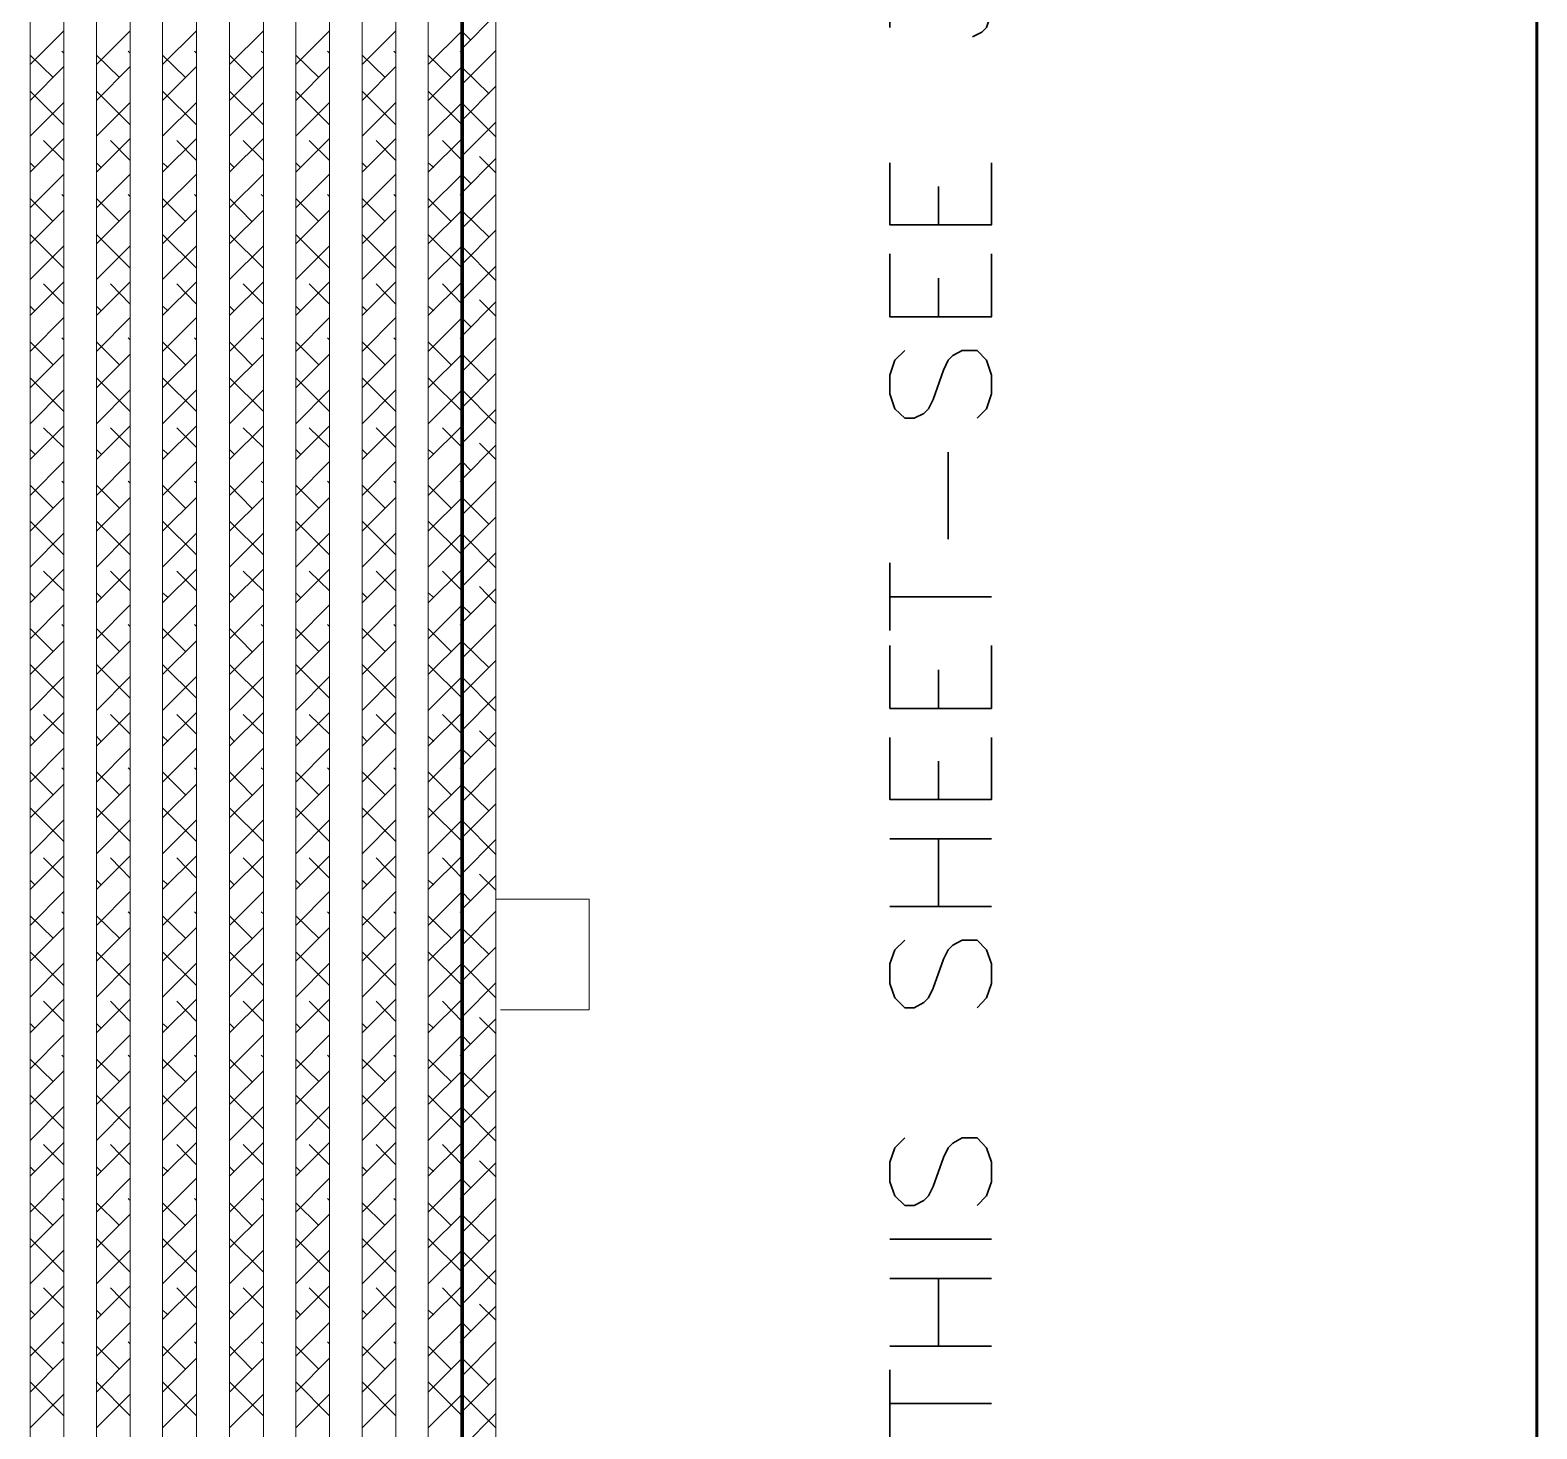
# Model space of a CAD drawing. Header units: inches. Extents: x 5 to 516, y -193 to 129.
# Drawn here: x 132.46 to 139.89, y -91.01 to -84.12 of the extents above; entities that cross this region are included whole.
import ezdxf

# ---------------------------------------------------------------- set-up
doc = ezdxf.new("R2010")
doc.units = ezdxf.units.IN
doc.header["$MEASUREMENT"] = 0
doc.layers.add('PDF4_Geometry', color=7, linetype='Continuous')

msp = doc.modelspace()

# ---------------------------------------------------------------- linework, layer by layer
at = {"layer": 'PDF4_Geometry', "lineweight": 60}
msp.add_lwpolyline([(139.8887591, -37.2829831), (139.8887591, -127.2829903)], dxfattribs=at)
at = {"layer": 'PDF4_Geometry', "lineweight": 70}
msp.add_lwpolyline([(134.5887573, -98.116318), (134.5887573, -98.2829846), (134.5887573, -79.969649)], dxfattribs=at)
at = {"layer": 'PDF4_Geometry', "lineweight": 15}
for points in [[(132.6254257, -97.7829846), (132.6254257, -80.0329832), (132.4587591, -80.0329832), (132.4587591, -97.7829846)], [(132.9520927, -97.7829846), (132.9520927, -80.0329832), (132.785426, -80.0329832), (132.785426, -97.7829846)], [(133.2787597, -97.7829846), (133.2787597, -80.0329832), (133.112093, -80.0329832), (133.112093, -97.7829846)], [(133.6087581, -97.7829846), (133.6087581, -80.0329832), (133.4420915, -80.0329832), (133.4420915, -97.7829846)], [(133.9354251, -97.7829846), (133.9354251, -80.0329832), (133.7687584, -80.0329832), (133.7687584, -97.7829846)], [(134.2620921, -97.7829846), (134.2620921, -80.0329832), (134.0954254, -80.0329832), (134.0954254, -97.7829846)], [(134.5887573, -97.7829846), (134.5887573, -80.0329832), (134.4220907, -80.0329832), (134.4220907, -97.7829846)], [(134.755424, -97.7829846), (134.755424, -80.0329832), (134.5887573, -80.0329832), (134.5887573, -97.7829846)]]:
    msp.add_lwpolyline(points, close=True, dxfattribs=at)
at = {"layer": 'PDF4_Geometry', "lineweight": 35}
for points in [[(136.698759, -84.1063172), (136.698759, -83.8429839), (136.888759, -83.9863172), (136.888759, -83.9129839), (136.9120923, -83.8663172), (136.938759, -83.8429839), (137.008759, -83.8196505), (137.0554257, -83.8196505), (137.128759, -83.8429839), (137.1754257, -83.8896506), (137.198759, -83.9629839), (137.198759, -84.0329839), (137.1754257, -84.1063172), (137.1520923, -84.1296506), (137.1054257, -84.1529839)], [(137.198759, -84.772985), (137.198759, -85.0796517), (136.698759, -85.0796517), (136.698759, -84.772985)], [(136.9387585, -85.0796517), (136.9387585, -84.8896517)], [(137.198759, -85.2229836), (137.198759, -85.5329836), (136.698759, -85.5329836), (136.698759, -85.2229836)], [(136.9387585, -85.5329836), (136.9387585, -85.3429836)], [(136.7720919, -85.6996503), (136.7220919, -85.746317), (136.6987585, -85.8196503), (136.6987585, -85.9129836), (136.7220919, -85.986317), (136.7720919, -86.0329837), (136.8187585, -86.0329837), (136.8654252, -86.0096503), (136.8887585, -85.986317), (136.9120919, -85.9396503), (136.9620919, -85.796317), (136.9854252, -85.746317), (137.0087585, -85.7229836), (137.0554252, -85.6996503), (137.1287586, -85.6996503), (137.1754252, -85.746317), (137.1987586, -85.8196503), (137.1987586, -85.9129836), (137.1754252, -85.986317), (137.1287586, -86.0329837)], [(136.985425, -86.6296498), (136.985425, -86.1996498)], [(136.698759, -87.0796519), (136.698759, -86.7463185)], [(136.698759, -86.9129852), (137.198759, -86.9129852)], [(137.198759, -87.1529832), (137.198759, -87.4629832), (136.698759, -87.4629832), (136.698759, -87.1529832)], [(136.9387585, -87.4629832), (136.9387585, -87.2729832)], [(137.198759, -87.6063186), (137.198759, -87.9129853), (136.698759, -87.9129853), (136.698759, -87.6063186)], [(136.9387585, -87.9129853), (136.9387585, -87.7229853)], [(136.698759, -88.1063176), (137.198759, -88.1063176)], [(136.9387585, -88.4396509), (136.9387585, -88.1063176)], [(136.698759, -88.4396509), (137.198759, -88.4396509)], [(136.7720919, -88.6063176), (136.7220919, -88.6529843), (136.6987585, -88.7229843), (136.6987585, -88.8196509), (136.7220919, -88.889651), (136.7720919, -88.939651), (136.8187585, -88.939651), (136.8654252, -88.9129843), (136.8887585, -88.889651), (136.9120919, -88.8429843), (136.9620919, -88.6996509), (136.9854252, -88.6529843), (137.0087585, -88.6296509), (137.0554252, -88.6063176), (137.1287586, -88.6063176), (137.1754252, -88.6529843), (137.1987586, -88.7229843), (137.1987586, -88.8196509), (137.1754252, -88.889651), (137.1287586, -88.939651)], [(136.7720919, -89.5796521), (136.7220919, -89.6296521), (136.6987585, -89.6996521), (136.6987585, -89.7963188), (136.7220919, -89.8663188), (136.7720919, -89.9129855), (136.8187585, -89.9129855), (136.8654252, -89.8896521), (136.8887585, -89.8663188), (136.9120919, -89.8196521), (136.9620919, -89.6763188), (136.9854252, -89.6296521), (137.0087585, -89.6063188), (137.0554252, -89.5796521), (137.1287586, -89.5796521), (137.1754252, -89.6296521), (137.1987586, -89.6996521), (137.1987586, -89.7963188), (137.1754252, -89.8663188), (137.1287586, -89.9129855)], [(136.698759, -90.0796521), (137.198759, -90.0796521)], [(136.698759, -90.2729844), (137.198759, -90.2729844)], [(136.9387585, -90.6063178), (136.9387585, -90.2729844)], [(136.698759, -90.6063178), (137.198759, -90.6063178)], [(136.698759, -91.0563164), (136.698759, -90.7229831)], [(136.698759, -90.8896498), (137.198759, -90.8896498)]]:
    msp.add_lwpolyline(points, dxfattribs=at)
at = {"layer": 'PDF4_Geometry', "color": 8, "lineweight": 15, "true_color": 0x808080}
for points in [[(134.5887573, -84.2096498), (134.755424, -84.0429831)], [(132.4587591, -84.2896499), (132.6254257, -84.1229832)], [(132.785426, -84.2896499), (132.9520927, -84.1229832)], [(133.112093, -84.2896499), (133.2787597, -84.1229832)], [(133.4420915, -84.2896499), (133.6087581, -84.1229832)], [(133.7687584, -84.2896499), (133.9354251, -84.1229832)], [(134.0954254, -84.2896499), (134.2620921, -84.1229832)], [(134.4220907, -84.2896499), (134.5887573, -84.1229832)], [(134.6320923, -84.1696514), (134.588759, -84.1263181)], [(132.5720912, -84.3529841), (132.4587578, -84.2429841)], [(132.6254257, -84.2329855), (132.6154257, -84.2229855)], [(132.8987581, -84.3529841), (132.7854248, -84.2429841)], [(132.9520927, -84.2329855), (132.9420927, -84.2229855)], [(133.2254251, -84.3529841), (133.1120918, -84.2429841)], [(133.2787597, -84.2329855), (133.2687597, -84.2229855)], [(133.5520921, -84.3529841), (133.4420921, -84.2429841)], [(133.6087581, -84.2329855), (133.5987581, -84.2229855)], [(133.8820922, -84.3529841), (133.7687589, -84.2429841)], [(133.9354251, -84.2329855), (133.9254251, -84.2229855)], [(134.2087592, -84.3529841), (134.0954259, -84.2429841)], [(134.2620921, -84.2329855), (134.2520921, -84.2229855)], [(134.5354262, -84.3529841), (134.4220928, -84.2429841)], [(134.5887573, -84.2329855), (134.5787573, -84.2229855)], [(134.5887573, -84.386316), (134.755424, -84.2196494)], [(132.4587591, -84.4663162), (132.6254257, -84.2996495)], [(132.785426, -84.4663162), (132.9520927, -84.2996495)], [(133.112093, -84.4663162), (133.2787597, -84.2996495)], [(133.4420915, -84.4663162), (133.6087581, -84.2996495)], [(133.7687584, -84.4663162), (133.9354251, -84.2996495)], [(134.0954254, -84.4663162), (134.2620921, -84.2996495)], [(134.4220907, -84.4663162), (134.5887573, -84.2996495)], [(134.722092, -84.4329842), (134.5887587, -84.3029842)], [(134.5887573, -84.5629823), (134.755424, -84.3963156)], [(132.6254257, -84.5863181), (132.4587591, -84.4196514)], [(132.4587591, -84.6429825), (132.6254257, -84.4763158)], [(132.9520927, -84.5863181), (132.785426, -84.4196514)], [(132.785426, -84.6429825), (132.9520927, -84.4763158)], [(133.2787597, -84.5863181), (133.112093, -84.4196514)], [(133.112093, -84.6429825), (133.2787597, -84.4763158)], [(133.6087581, -84.5863181), (133.4420915, -84.4196514)], [(133.4420915, -84.6429825), (133.6087581, -84.4763158)], [(133.9354251, -84.5863181), (133.7687584, -84.4196514)], [(133.7687584, -84.6429825), (133.9354251, -84.4763158)], [(134.2620921, -84.5863181), (134.0954254, -84.4196514)], [(134.0954254, -84.6429825), (134.2620921, -84.4763158)], [(134.5887573, -84.5863181), (134.4220907, -84.4196514)], [(134.4220907, -84.6429825), (134.5887573, -84.4763158)], [(134.755424, -84.6463157), (134.5887573, -84.479649)], [(134.5887573, -84.739652), (134.755424, -84.5729853)], [(132.4587591, -84.8196487), (132.6254257, -84.652982)], [(132.6254257, -84.7629844), (132.5254257, -84.6629844)], [(132.785426, -84.8196487), (132.9520927, -84.652982)], [(132.9520927, -84.7629844), (132.855426, -84.6629844)], [(133.112093, -84.8196487), (133.2787597, -84.652982)], [(133.2787597, -84.7629844), (133.182093, -84.6629844)], [(133.4420915, -84.8196487), (133.6087581, -84.652982)], [(133.6087581, -84.7629844), (133.5087581, -84.6629844)], [(133.7687584, -84.8196487), (133.9354251, -84.652982)], [(133.9354251, -84.7629844), (133.8354251, -84.6629844)], [(134.0954254, -84.8196487), (134.2620921, -84.652982)], [(134.2620921, -84.7629844), (134.1654254, -84.6629844)], [(134.4220907, -84.8196487), (134.5887573, -84.652982)], [(134.5887573, -84.7629844), (134.4920907, -84.6629844)], [(132.4820914, -84.7963163), (132.4587581, -84.772983)], [(132.8087584, -84.7963163), (132.7854251, -84.772983)], [(133.1387586, -84.7963163), (133.1120919, -84.772983)], [(133.4654255, -84.7963163), (133.4420922, -84.772983)], [(133.7920925, -84.7963163), (133.7687592, -84.772983)], [(134.1187595, -84.7963163), (134.0954261, -84.772983)], [(134.4487596, -84.7963163), (134.422093, -84.772983)], [(134.5887573, -84.9196514), (134.755424, -84.7529848)], [(134.755424, -84.8229853), (134.675424, -84.7429853)], [(132.4587591, -84.9963184), (132.6254257, -84.8296517)], [(132.785426, -84.9963184), (132.9520927, -84.8296517)], [(133.112093, -84.9963184), (133.2787597, -84.8296517)], [(133.4420915, -84.9963184), (133.6087581, -84.8296517)], [(133.7687584, -84.9963184), (133.9354251, -84.8296517)], [(134.0954254, -84.9963184), (134.2620921, -84.8296517)], [(134.4220907, -84.9963184), (134.5887573, -84.8296517)], [(134.6320923, -84.8763165), (134.588759, -84.8329831)], [(132.5720912, -85.0629824), (132.4587578, -84.949649)], [(132.6254257, -84.9396506), (132.6154257, -84.9296506)], [(132.8987581, -85.0629824), (132.7854248, -84.949649)], [(132.9520927, -84.9396506), (132.9420927, -84.9296506)], [(133.2254251, -85.0629824), (133.1120918, -84.949649)], [(133.2787597, -84.9396506), (133.2687597, -84.9296506)], [(133.5520921, -85.0629824), (133.4420921, -84.949649)], [(133.6087581, -84.9396506), (133.5987581, -84.9296506)], [(133.8820922, -85.0629824), (133.7687589, -84.949649)], [(133.9354251, -84.9396506), (133.9254251, -84.9296506)], [(134.2087592, -85.0629824), (134.0954259, -84.949649)], [(134.2620921, -84.9396506), (134.2520921, -84.9296506)], [(134.5354262, -85.0629824), (134.4220928, -84.949649)], [(134.5887573, -84.9396506), (134.5787573, -84.9296506)], [(134.5887573, -85.0963177), (134.755424, -84.929651)], [(132.4587591, -85.1729847), (132.6254257, -85.006318)], [(132.785426, -85.1729847), (132.9520927, -85.006318)], [(133.112093, -85.1729847), (133.2787597, -85.006318)], [(133.4420915, -85.1729847), (133.6087581, -85.006318)], [(133.7687584, -85.1729847), (133.9354251, -85.006318)], [(134.0954254, -85.1729847), (134.2620921, -85.006318)], [(134.4220907, -85.1729847), (134.5887573, -85.006318)], [(134.722092, -85.1396493), (134.5887587, -85.0096493)], [(132.6254257, -85.2929832), (132.4587591, -85.1263165)], [(132.9520927, -85.2929832), (132.785426, -85.1263165)], [(133.2787597, -85.2929832), (133.112093, -85.1263165)], [(133.6087581, -85.2929832), (133.4420915, -85.1263165)], [(133.9354251, -85.2929832), (133.7687584, -85.1263165)], [(134.2620921, -85.2929832), (134.0954254, -85.1263165)], [(134.5887573, -85.2929832), (134.4220907, -85.1263165)], [(134.5887573, -85.272984), (134.755424, -85.1063173)], [(132.4587591, -85.3496509), (132.6254257, -85.1829843)], [(132.785426, -85.3496509), (132.9520927, -85.1829843)], [(133.112093, -85.3496509), (133.2787597, -85.1829843)], [(133.4420915, -85.3496509), (133.6087581, -85.1829843)], [(133.7687584, -85.3496509), (133.9354251, -85.1829843)], [(134.0954254, -85.3496509), (134.2620921, -85.1829843)], [(134.4220907, -85.3496509), (134.5887573, -85.1829843)], [(134.755424, -85.3529841), (134.5887573, -85.1863175)], [(134.5887573, -85.4496503), (134.755424, -85.2829836)], [(132.4587591, -85.5263172), (132.6254257, -85.3596505)], [(132.6254257, -85.4696495), (132.5254257, -85.3696495)], [(132.785426, -85.5263172), (132.9520927, -85.3596505)], [(132.9520927, -85.4696495), (132.855426, -85.3696495)], [(133.112093, -85.5263172), (133.2787597, -85.3596505)], [(133.2787597, -85.4696495), (133.182093, -85.3696495)], [(133.4420915, -85.5263172), (133.6087581, -85.3596505)], [(133.6087581, -85.4696495), (133.5087581, -85.3696495)], [(133.7687584, -85.5263172), (133.9354251, -85.3596505)], [(133.9354251, -85.4696495), (133.8354251, -85.3696495)], [(134.0954254, -85.5263172), (134.2620921, -85.3596505)], [(134.2620921, -85.4696495), (134.1654254, -85.3696495)], [(134.4220907, -85.5263172), (134.5887573, -85.3596505)], [(134.5887573, -85.4696495), (134.4920907, -85.3696495)], [(132.4820914, -85.5029848), (132.4587581, -85.4796515)], [(132.8087584, -85.5029848), (132.7854251, -85.4796515)], [(133.1387586, -85.5029848), (133.1120919, -85.4796515)], [(133.4654255, -85.5029848), (133.4420922, -85.4796515)], [(133.7920925, -85.5029848), (133.7687592, -85.4796515)], [(134.1187595, -85.5029848), (134.0954261, -85.4796515)], [(134.4487596, -85.5029848), (134.422093, -85.4796515)], [(134.5887573, -85.6263165), (134.755424, -85.4596499)], [(134.755424, -85.5296504), (134.675424, -85.4496504)], [(132.4587591, -85.7029835), (132.6254257, -85.5363168)], [(132.785426, -85.7029835), (132.9520927, -85.5363168)], [(133.112093, -85.7029835), (133.2787597, -85.5363168)], [(133.4420915, -85.7029835), (133.6087581, -85.5363168)], [(133.7687584, -85.7029835), (133.9354251, -85.5363168)], [(134.0954254, -85.7029835), (134.2620921, -85.5363168)], [(134.4220907, -85.7029835), (134.5887573, -85.5363168)], [(134.6320923, -85.582985), (134.588759, -85.5396516)], [(132.5720912, -85.7696508), (132.4587578, -85.6563175)], [(132.6254257, -85.6463157), (132.6154257, -85.6363157)], [(132.8987581, -85.7696508), (132.7854248, -85.6563175)], [(132.9520927, -85.6463157), (132.9420927, -85.6363157)], [(133.2254251, -85.7696508), (133.1120918, -85.6563175)], [(133.2787597, -85.6463157), (133.2687597, -85.6363157)], [(133.5520921, -85.7696508), (133.4420921, -85.6563175)], [(133.6087581, -85.6463157), (133.5987581, -85.6363157)], [(133.8820922, -85.7696508), (133.7687589, -85.6563175)], [(133.9354251, -85.6463157), (133.9254251, -85.6363157)], [(134.2087592, -85.7696508), (134.0954259, -85.6563175)], [(134.2620921, -85.6463157), (134.2520921, -85.6363157)], [(134.5354262, -85.7696508), (134.4220928, -85.6563175)], [(134.5887573, -85.6463157), (134.5787573, -85.6363157)], [(134.5887573, -85.8029828), (134.755424, -85.6363161)], [(132.4587591, -85.882983), (132.6254257, -85.7163163)], [(132.785426, -85.882983), (132.9520927, -85.7163163)], [(133.112093, -85.882983), (133.2787597, -85.7163163)], [(133.4420915, -85.882983), (133.6087581, -85.7163163)], [(133.7687584, -85.882983), (133.9354251, -85.7163163)], [(134.0954254, -85.882983), (134.2620921, -85.7163163)], [(134.4220907, -85.882983), (134.5887573, -85.7163163)], [(134.722092, -85.849651), (134.5887587, -85.7163176)], [(134.5887573, -85.9796491), (134.755424, -85.8129824)], [(132.6254257, -85.9996517), (132.4587591, -85.832985)], [(132.9520927, -85.9996517), (132.785426, -85.832985)], [(133.2787597, -85.9996517), (133.112093, -85.832985)], [(133.6087581, -85.9996517), (133.4420915, -85.832985)], [(133.9354251, -85.9996517), (133.7687584, -85.832985)], [(134.2620921, -85.9996517), (134.0954254, -85.832985)], [(134.5887573, -85.9996517), (134.4220907, -85.832985)], [(132.4587591, -86.0596492), (132.6254257, -85.8929826)], [(132.785426, -86.0596492), (132.9520927, -85.8929826)], [(133.112093, -86.0596492), (133.2787597, -85.8929826)], [(133.4420915, -86.0596492), (133.6087581, -85.8929826)], [(133.7687584, -86.0596492), (133.9354251, -85.8929826)], [(134.0954254, -86.0596492), (134.2620921, -85.8929826)], [(134.755424, -86.0596492), (134.5887573, -85.8929826), (134.4220907, -86.0596492)], [(134.5887573, -86.1563188), (134.755424, -85.9896521)], [(132.4587591, -86.2363155), (132.6254257, -86.0696488)], [(132.6254257, -86.1763179), (132.5254257, -86.0796513)], [(132.785426, -86.2363155), (132.9520927, -86.0696488)], [(132.9520927, -86.1763179), (132.855426, -86.0796513)], [(133.112093, -86.2363155), (133.2787597, -86.0696488)], [(133.2787597, -86.1763179), (133.182093, -86.0796513)], [(133.4420915, -86.2363155), (133.6087581, -86.0696488)], [(133.6087581, -86.1763179), (133.5087581, -86.0796513)], [(133.7687584, -86.2363155), (133.9354251, -86.0696488)], [(133.9354251, -86.1763179), (133.8354251, -86.0796513)], [(134.0954254, -86.2363155), (134.2620921, -86.0696488)], [(134.2620921, -86.1763179), (134.1654254, -86.0796513)], [(134.4220907, -86.2363155), (134.5887573, -86.0696488)], [(134.5887573, -86.1763179), (134.4920907, -86.0796513)], [(132.4820914, -86.2096499), (132.4587581, -86.1863166)], [(132.8087584, -86.2096499), (132.7854251, -86.1863166)], [(133.1387586, -86.2096499), (133.1120919, -86.1863166)], [(133.4654255, -86.2096499), (133.4420922, -86.1863166)], [(133.7920925, -86.2096499), (133.7687592, -86.1863166)], [(134.1187595, -86.2096499), (134.0954261, -86.1863166)], [(134.4487596, -86.2096499), (134.422093, -86.1863166)], [(134.5887573, -86.332985), (134.755424, -86.1663184)], [(134.755424, -86.2363155), (134.675424, -86.1563155)], [(132.4587591, -86.4129852), (132.6254257, -86.2463185)], [(132.785426, -86.4129852), (132.9520927, -86.2463185)], [(133.112093, -86.4129852), (133.2787597, -86.2463185)], [(133.4420915, -86.4129852), (133.6087581, -86.2463185)], [(133.7687584, -86.4129852), (133.9354251, -86.2463185)], [(134.0954254, -86.4129852), (134.2620921, -86.2463185)], [(134.4220907, -86.4129852), (134.5887573, -86.2463185)], [(134.6320923, -86.2896501), (134.588759, -86.2463167)], [(132.5720912, -86.4763159), (132.4587578, -86.3629826)], [(132.6254257, -86.3529842), (132.6154257, -86.3429842)], [(132.8987581, -86.4763159), (132.7854248, -86.3629826)], [(132.9520927, -86.3529842), (132.9420927, -86.3429842)], [(133.2254251, -86.4763159), (133.1120918, -86.3629826)], [(133.2787597, -86.3529842), (133.2687597, -86.3429842)], [(133.5520921, -86.4763159), (133.4420921, -86.3629826)], [(133.6087581, -86.3529842), (133.5987581, -86.3429842)], [(133.8820922, -86.4763159), (133.7687589, -86.3629826)], [(133.9354251, -86.3529842), (133.9254251, -86.3429842)], [(134.2087592, -86.4763159), (134.0954259, -86.3629826)], [(134.2620921, -86.3529842), (134.2520921, -86.3429842)], [(134.5354262, -86.4763159), (134.4220928, -86.3629826)], [(134.5887573, -86.3529842), (134.5787573, -86.3429842)], [(134.5887573, -86.5096513), (134.755424, -86.3429846)], [(132.4587591, -86.5896514), (132.6254257, -86.4229848)], [(132.785426, -86.5896514), (132.9520927, -86.4229848)], [(133.112093, -86.5896514), (133.2787597, -86.4229848)], [(133.4420915, -86.5896514), (133.6087581, -86.4229848)], [(133.7687584, -86.5896514), (133.9354251, -86.4229848)], [(134.0954254, -86.5896514), (134.2620921, -86.4229848)], [(134.4220907, -86.5896514), (134.5887573, -86.4229848)], [(134.722092, -86.5563161), (134.5887587, -86.4229827)], [(132.6254257, -86.7063168), (132.4587591, -86.5396501)], [(132.9520927, -86.7063168), (132.785426, -86.5396501)], [(133.2787597, -86.7063168), (133.112093, -86.5396501)], [(133.6087581, -86.7063168), (133.4420915, -86.5396501)], [(133.9354251, -86.7063168), (133.7687584, -86.5396501)], [(134.2620921, -86.7063168), (134.0954254, -86.5396501)], [(134.5887573, -86.7063168), (134.4220907, -86.5396501)], [(134.5887573, -86.6863176), (134.755424, -86.5196509)], [(132.4587591, -86.7663177), (132.6254257, -86.599651)], [(132.785426, -86.7663177), (132.9520927, -86.599651)], [(133.112093, -86.7663177), (133.2787597, -86.599651)], [(133.4420915, -86.7663177), (133.6087581, -86.599651)], [(133.7687584, -86.7663177), (133.9354251, -86.599651)], [(134.0954254, -86.7663177), (134.2620921, -86.599651)], [(134.4220907, -86.7663177), (134.5887573, -86.599651)], [(134.755424, -86.7696509), (134.5887573, -86.6029842)], [(134.5887573, -86.8629839), (134.755424, -86.6963172)], [(132.4587591, -86.942984), (132.6254257, -86.7763173)], [(132.785426, -86.942984), (132.9520927, -86.7763173)], [(133.112093, -86.942984), (133.2787597, -86.7763173)], [(133.4420915, -86.942984), (133.6087581, -86.7763173)], [(133.7687584, -86.942984), (133.9354251, -86.7763173)], [(134.0954254, -86.942984), (134.2620921, -86.7763173)], [(134.4220907, -86.942984), (134.5887573, -86.7763173)], [(132.6254257, -86.882983), (132.5254257, -86.7863164)], [(132.9520927, -86.882983), (132.855426, -86.7863164)], [(133.2787597, -86.882983), (133.182093, -86.7863164)], [(133.6087581, -86.882983), (133.5087581, -86.7863164)], [(133.9354251, -86.882983), (133.8354251, -86.7863164)], [(134.2620921, -86.882983), (134.1654254, -86.7863164)], [(134.5887573, -86.882983), (134.4920907, -86.7863164)], [(132.4820914, -86.9163184), (132.4587581, -86.8929851)], [(132.8087584, -86.9163184), (132.7854251, -86.8929851)], [(133.1387586, -86.9163184), (133.1120919, -86.8929851)], [(133.4654255, -86.9163184), (133.4420922, -86.8929851)], [(133.7920925, -86.9163184), (133.7687592, -86.8929851)], [(134.1187595, -86.9163184), (134.0954261, -86.8929851)], [(134.4487596, -86.9163184), (134.422093, -86.8929851)], [(134.5887573, -87.0396501), (134.755424, -86.8729834)], [(134.755424, -86.9463172), (134.675424, -86.8629839)], [(132.4587591, -87.1196503), (132.6254257, -86.9529836)], [(132.785426, -87.1196503), (132.9520927, -86.9529836)], [(133.112093, -87.1196503), (133.2787597, -86.9529836)], [(133.4420915, -87.1196503), (133.6087581, -86.9529836)], [(133.7687584, -87.1196503), (133.9354251, -86.9529836)], [(134.0954254, -87.1196503), (134.2620921, -86.9529836)], [(134.4220907, -87.1196503), (134.5887573, -86.9529836)], [(134.6320923, -86.9963186), (134.588759, -86.9563186)], [(132.5720912, -87.1829844), (132.4587578, -87.0696511)], [(132.6254257, -87.0596493), (132.6154257, -87.0496493)], [(132.8987581, -87.1829844), (132.7854248, -87.0696511)], [(132.9520927, -87.0596493), (132.9420927, -87.0496493)], [(133.2254251, -87.1829844), (133.1120918, -87.0696511)], [(133.2787597, -87.0596493), (133.2687597, -87.0496493)], [(133.5520921, -87.1829844), (133.4420921, -87.0696511)], [(133.6087581, -87.0596493), (133.5987581, -87.0496493)], [(133.8820922, -87.1829844), (133.7687589, -87.0696511)], [(133.9354251, -87.0596493), (133.9254251, -87.0496493)], [(134.2087592, -87.1829844), (134.0954259, -87.0696511)], [(134.2620921, -87.0596493), (134.2520921, -87.0496493)], [(134.5354262, -87.1829844), (134.4220928, -87.0696511)], [(134.5887573, -87.0596493), (134.5787573, -87.0496493)], [(134.5887573, -87.2163164), (134.755424, -87.0496497)], [(132.4587591, -87.2963165), (132.6254257, -87.1296499)], [(132.785426, -87.2963165), (132.9520927, -87.1296499)], [(133.112093, -87.2963165), (133.2787597, -87.1296499)], [(133.4420915, -87.2963165), (133.6087581, -87.1296499)], [(133.7687584, -87.2963165), (133.9354251, -87.1296499)], [(134.0954254, -87.2963165), (134.2620921, -87.1296499)], [(134.4220907, -87.2963165), (134.5887573, -87.1296499)], [(134.722092, -87.2629846), (134.5887587, -87.1329846)], [(134.5887573, -87.3929827), (134.755424, -87.226316)], [(132.6254257, -87.4129853), (132.4587591, -87.2463186)], [(132.9520927, -87.4129853), (132.785426, -87.2463186)], [(133.2787597, -87.4129853), (133.112093, -87.2463186)], [(133.6087581, -87.4129853), (133.4420915, -87.2463186)], [(133.9354251, -87.4129853), (133.7687584, -87.2463186)], [(134.2620921, -87.4129853), (134.0954254, -87.2463186)], [(134.5887573, -87.4129853), (134.4220907, -87.2463186)], [(132.4587591, -87.4729828), (132.6254257, -87.3063161)], [(132.785426, -87.4729828), (132.9520927, -87.3063161)], [(133.112093, -87.4729828), (133.2787597, -87.3063161)], [(133.4420915, -87.4729828), (133.6087581, -87.3063161)], [(133.7687584, -87.4729828), (133.9354251, -87.3063161)], [(134.0954254, -87.4729828), (134.2620921, -87.3063161)], [(134.4220907, -87.4729828), (134.5887573, -87.3063161)], [(134.755424, -87.476316), (134.5887573, -87.3096493)], [(134.5887573, -87.5696489), (134.755424, -87.4029823)], [(132.4587591, -87.6496525), (132.6254257, -87.4829858)], [(132.6254257, -87.5896515), (132.5254257, -87.4929849)], [(132.785426, -87.6496525), (132.9520927, -87.4829858)], [(132.9520927, -87.5896515), (132.855426, -87.4929849)], [(133.112093, -87.6496525), (133.2787597, -87.4829858)], [(133.2787597, -87.5896515), (133.182093, -87.4929849)], [(133.4420915, -87.6496525), (133.6087581, -87.4829858)], [(133.6087581, -87.5896515), (133.5087581, -87.4929849)], [(133.7687584, -87.6496525), (133.9354251, -87.4829858)], [(133.9354251, -87.5896515), (133.8354251, -87.4929849)], [(134.0954254, -87.6496525), (134.2620921, -87.4829858)], [(134.2620921, -87.5896515), (134.1654254, -87.4929849)], [(134.4220907, -87.6496525), (134.5887573, -87.4829858)], [(134.5887573, -87.5896515), (134.4920907, -87.4929849)], [(132.4820914, -87.6263167), (132.4587581, -87.59965)], [(132.8087584, -87.6263167), (132.7854251, -87.59965)], [(133.1387586, -87.6263167), (133.1120919, -87.59965)], [(133.4654255, -87.6263167), (133.4420922, -87.59965)], [(133.7920925, -87.6263167), (133.7687592, -87.59965)], [(134.1187595, -87.6263167), (134.0954261, -87.59965)], [(134.4487596, -87.6263167), (134.422093, -87.59965)], [(134.5887573, -87.7463186), (134.755424, -87.5796519)], [(134.755424, -87.6529823), (134.675424, -87.5729823)], [(132.4587591, -87.8263154), (132.6254257, -87.6596487)], [(132.785426, -87.8263154), (132.9520927, -87.6596487)], [(133.112093, -87.8263154), (133.2787597, -87.6596487)], [(133.4420915, -87.8263154), (133.6087581, -87.6596487)], [(133.7687584, -87.8263154), (133.9354251, -87.6596487)], [(134.0954254, -87.8263154), (134.2620921, -87.6596487)], [(134.4220907, -87.8263154), (134.5887573, -87.6596487)], [(134.6320923, -87.7029836), (134.588759, -87.6629836)], [(132.5720912, -87.8896495), (132.4587578, -87.7763162)], [(132.6254257, -87.7663178), (132.6154257, -87.7563178)], [(132.8987581, -87.8896495), (132.7854248, -87.7763162)], [(132.9520927, -87.7663178), (132.9420927, -87.7563178)], [(133.2254251, -87.8896495), (133.1120918, -87.7763162)], [(133.2787597, -87.7663178), (133.2687597, -87.7563178)], [(133.5520921, -87.8896495), (133.4420921, -87.7763162)], [(133.6087581, -87.7663178), (133.5987581, -87.7563178)], [(133.8820922, -87.8896495), (133.7687589, -87.7763162)], [(133.9354251, -87.7663178), (133.9254251, -87.7563178)], [(134.2087592, -87.8896495), (134.0954259, -87.7763162)], [(134.2620921, -87.7663178), (134.2520921, -87.7563178)], [(134.5354262, -87.8896495), (134.4220928, -87.7763162)], [(134.5887573, -87.7663178), (134.5787573, -87.7563178)], [(134.5887573, -87.9229849), (134.755424, -87.7563182)], [(132.4587591, -88.002985), (132.6254257, -87.8363183)], [(132.785426, -88.002985), (132.9520927, -87.8363183)], [(133.112093, -88.002985), (133.2787597, -87.8363183)], [(133.4420915, -88.002985), (133.6087581, -87.8363183)], [(133.7687584, -88.002985), (133.9354251, -87.8363183)], [(134.0954254, -88.002985), (134.2620921, -87.8363183)], [(134.4220907, -88.002985), (134.5887573, -87.8363183)], [(134.722092, -87.9696497), (134.5887587, -87.8396496)], [(132.6254257, -88.1196503), (132.4587591, -87.9529837)], [(132.9520927, -88.1196503), (132.785426, -87.9529837)], [(133.2787597, -88.1196503), (133.112093, -87.9529837)], [(133.6087581, -88.1196503), (133.4420915, -87.9529837)], [(133.9354251, -88.1196503), (133.7687584, -87.9529837)], [(134.2620921, -88.1196503), (134.0954254, -87.9529837)], [(134.5887573, -88.1196503), (134.4220907, -87.9529837)], [(134.5887573, -88.0996512), (134.755424, -87.9329845)], [(132.4587591, -88.1796513), (132.6254257, -88.0129846)], [(132.785426, -88.1796513), (132.9520927, -88.0129846)], [(133.112093, -88.1796513), (133.2787597, -88.0129846)], [(133.4420915, -88.1796513), (133.6087581, -88.0129846)], [(133.7687584, -88.1796513), (133.9354251, -88.0129846)], [(134.0954254, -88.1796513), (134.2620921, -88.0129846)], [(134.4220907, -88.1796513), (134.5887573, -88.0129846)], [(134.755424, -88.1829845), (134.5887573, -88.0163178)], [(134.5887573, -88.2763174), (134.755424, -88.1096508)], [(132.4587591, -88.3563176), (132.6254257, -88.1896509)], [(132.785426, -88.3563176), (132.9520927, -88.1896509)], [(133.112093, -88.3563176), (133.2787597, -88.1896509)], [(133.4420915, -88.3563176), (133.6087581, -88.1896509)], [(133.7687584, -88.3563176), (133.9354251, -88.1896509)], [(134.0954254, -88.3563176), (134.2620921, -88.1896509)], [(134.4220907, -88.3563176), (134.5887573, -88.1896509)], [(132.6254257, -88.2996498), (132.5254257, -88.1996498)], [(132.9520927, -88.2996498), (132.855426, -88.1996498)], [(133.2787597, -88.2996498), (133.182093, -88.1996498)], [(133.6087581, -88.2996498), (133.5087581, -88.1996498)], [(133.9354251, -88.2996498), (133.8354251, -88.1996498)], [(134.2620921, -88.2996498), (134.1654254, -88.1996498)], [(134.5887573, -88.2996498), (134.4920907, -88.1996498)], [(132.4820914, -88.3329852), (132.4587581, -88.3096519)], [(132.8087584, -88.3329852), (132.7854251, -88.3096519)], [(133.1387586, -88.3329852), (133.1120919, -88.3096519)], [(133.4654255, -88.3329852), (133.4420922, -88.3096519)], [(133.7920925, -88.3329852), (133.7687592, -88.3096519)], [(134.1187595, -88.3329852), (134.0954261, -88.3096519)], [(134.4487596, -88.3329852), (134.422093, -88.3096519)], [(134.5887573, -88.4529837), (134.755424, -88.286317)], [(134.755424, -88.3596508), (134.675424, -88.2796508)], [(132.4587591, -88.5329839), (132.6254257, -88.3663172)], [(132.785426, -88.5329839), (132.9520927, -88.3663172)], [(133.112093, -88.5329839), (133.2787597, -88.3663172)], [(133.4420915, -88.5329839), (133.6087581, -88.3663172)], [(133.7687584, -88.5329839), (133.9354251, -88.3663172)], [(134.0954254, -88.5329839), (134.2620921, -88.3663172)], [(134.4220907, -88.5329839), (134.5887573, -88.3663172)], [(134.6320923, -88.4129853), (134.588759, -88.369652)], [(132.5720912, -88.596318), (132.4587578, -88.486318)], [(132.6254257, -88.4763161), (132.6154257, -88.4663161)], [(132.8987581, -88.596318), (132.7854248, -88.486318)], [(132.9520927, -88.4763161), (132.9420927, -88.4663161)], [(133.2254251, -88.596318), (133.1120918, -88.486318)], [(133.2787597, -88.4763161), (133.2687597, -88.4663161)], [(133.5520921, -88.596318), (133.4420921, -88.486318)], [(133.6087581, -88.4763161), (133.5987581, -88.4663161)], [(133.8820922, -88.596318), (133.7687589, -88.486318)], [(133.9354251, -88.4763161), (133.9254251, -88.4663161)], [(134.2087592, -88.596318), (134.0954259, -88.486318)], [(134.2620921, -88.4763161), (134.2520921, -88.4663161)], [(134.5354262, -88.596318), (134.4220928, -88.486318)], [(134.5887573, -88.4763161), (134.5787573, -88.4663161)], [(134.5887573, -88.62965), (134.755424, -88.4629833)], [(132.4587591, -88.7096501), (132.6254257, -88.5429834)], [(132.785426, -88.7096501), (132.9520927, -88.5429834)], [(133.112093, -88.7096501), (133.2787597, -88.5429834)], [(133.4420915, -88.7096501), (133.6087581, -88.5429834)], [(133.7687584, -88.7096501), (133.9354251, -88.5429834)], [(134.0954254, -88.7096501), (134.2620921, -88.5429834)], [(134.4220907, -88.7096501), (134.5887573, -88.5429834)], [(134.722092, -88.6763181), (134.5887587, -88.5463181)], [(134.5887573, -88.8063163), (134.755424, -88.6396496)], [(132.6254257, -88.829652), (132.4587591, -88.6629854)], [(132.9520927, -88.829652), (132.785426, -88.6629854)], [(133.2787597, -88.829652), (133.112093, -88.6629854)], [(133.6087581, -88.829652), (133.4420915, -88.6629854)], [(133.9354251, -88.829652), (133.7687584, -88.6629854)], [(134.2620921, -88.829652), (134.0954254, -88.6629854)], [(134.5887573, -88.829652), (134.4220907, -88.6629854)], [(132.4587591, -88.8863164), (132.6254257, -88.7196497)], [(132.785426, -88.8863164), (132.9520927, -88.7196497)], [(133.112093, -88.8863164), (133.2787597, -88.7196497)], [(133.4420915, -88.8863164), (133.6087581, -88.7196497)], [(133.7687584, -88.8863164), (133.9354251, -88.7196497)], [(134.0954254, -88.8863164), (134.2620921, -88.7196497)], [(134.4220907, -88.8863164), (134.5887573, -88.7196497)], [(134.755424, -88.8896496), (134.5887573, -88.7229829)], [(134.5887573, -88.9829859), (134.755424, -88.8163192)], [(132.4587591, -89.0629827), (132.6254257, -88.896316)], [(132.6254257, -89.0063183), (132.5254257, -88.9063183)], [(132.785426, -89.0629827), (132.9520927, -88.896316)], [(132.9520927, -89.0063183), (132.855426, -88.9063183)], [(133.112093, -89.0629827), (133.2787597, -88.896316)], [(133.2787597, -89.0063183), (133.182093, -88.9063183)], [(133.4420915, -89.0629827), (133.6087581, -88.896316)], [(133.6087581, -89.0063183), (133.5087581, -88.9063183)], [(133.7687584, -89.0629827), (133.9354251, -88.896316)], [(133.9354251, -89.0063183), (133.8354251, -88.9063183)], [(134.0954254, -89.0629827), (134.2620921, -88.896316)], [(134.2620921, -89.0063183), (134.1654254, -88.9063183)], [(134.4220907, -89.0629827), (134.5887573, -88.896316)], [(134.5887573, -89.0063183), (134.4920907, -88.9063183)], [(134.5887573, -89.1596488), (134.755424, -88.9929821)], [(134.755424, -89.0663193), (134.675424, -88.9863193)], [(132.4820914, -89.0396503), (132.4587581, -89.016317)], [(132.4587591, -89.2396523), (132.6254257, -89.0729857)], [(132.8087584, -89.0396503), (132.7854251, -89.016317)], [(132.785426, -89.2396523), (132.9520927, -89.0729857)], [(133.1387586, -89.0396503), (133.1120919, -89.016317)], [(133.112093, -89.2396523), (133.2787597, -89.0729857)], [(133.4420915, -89.2396523), (133.6087581, -89.0729857)], [(133.4654255, -89.0396503), (133.4420922, -89.016317)], [(133.7687584, -89.2396523), (133.9354251, -89.0729857)], [(133.7920925, -89.0396503), (133.7687592, -89.016317)], [(134.0954254, -89.2396523), (134.2620921, -89.0729857)], [(134.1187595, -89.0396503), (134.0954261, -89.016317)], [(134.4220907, -89.2396523), (134.5887573, -89.0729857)], [(134.4487596, -89.0396503), (134.422093, -89.016317)], [(134.6320923, -89.1196504), (134.588759, -89.0763171)], [(132.5720912, -89.3029831), (132.4587578, -89.1929831)], [(132.6254257, -89.1829846), (132.6154257, -89.1729846)], [(132.8987581, -89.3029831), (132.7854248, -89.1929831)], [(132.9520927, -89.1829846), (132.9420927, -89.1729846)], [(133.2254251, -89.3029831), (133.1120918, -89.1929831)], [(133.2787597, -89.1829846), (133.2687597, -89.1729846)], [(133.5520921, -89.3029831), (133.4420921, -89.1929831)], [(133.6087581, -89.1829846), (133.5987581, -89.1729846)], [(133.8820922, -89.3029831), (133.7687589, -89.1929831)], [(133.9354251, -89.1829846), (133.9254251, -89.1729846)], [(134.2087592, -89.3029831), (134.0954259, -89.1929831)], [(134.2620921, -89.1829846), (134.2520921, -89.1729846)], [(134.5354262, -89.3029831), (134.4220928, -89.1929831)], [(134.5887573, -89.1829846), (134.5787573, -89.1729846)], [(134.5887573, -89.3363185), (134.755424, -89.1696518)], [(132.4587591, -89.4163186), (132.6254257, -89.2496519)], [(132.785426, -89.4163186), (132.9520927, -89.2496519)], [(133.112093, -89.4163186), (133.2787597, -89.2496519)], [(133.4420915, -89.4163186), (133.6087581, -89.2496519)], [(133.7687584, -89.4163186), (133.9354251, -89.2496519)], [(134.0954254, -89.4163186), (134.2620921, -89.2496519)], [(134.4220907, -89.4163186), (134.5887573, -89.2496519)], [(134.722092, -89.3829832), (134.5887587, -89.2529832)], [(132.6254257, -89.5363171), (132.4587591, -89.3696504)], [(132.9520927, -89.5363171), (132.785426, -89.3696504)], [(133.2787597, -89.5363171), (133.112093, -89.3696504)], [(133.6087581, -89.5363171), (133.4420915, -89.3696504)], [(133.9354251, -89.5363171), (133.7687584, -89.3696504)], [(134.2620921, -89.5363171), (134.0954254, -89.3696504)], [(134.5887573, -89.5363171), (134.4220907, -89.3696504)], [(134.5887573, -89.5129847), (134.755424, -89.3463181)], [(132.4587591, -89.5929849), (132.6254257, -89.4263182)], [(132.785426, -89.5929849), (132.9520927, -89.4263182)], [(133.112093, -89.5929849), (133.2787597, -89.4263182)], [(133.4420915, -89.5929849), (133.6087581, -89.4263182)], [(133.7687584, -89.5929849), (133.9354251, -89.4263182)], [(134.0954254, -89.5929849), (134.2620921, -89.4263182)], [(134.4220907, -89.5929849), (134.5887573, -89.4263182)], [(134.755424, -89.5963181), (134.5887573, -89.4296514)], [(134.5887573, -89.689651), (134.755424, -89.5229843)], [(132.4587591, -89.7696512), (132.6254257, -89.6029845)], [(132.785426, -89.7696512), (132.9520927, -89.6029845)], [(133.112093, -89.7696512), (133.2787597, -89.6029845)], [(133.4420915, -89.7696512), (133.6087581, -89.6029845)], [(133.7687584, -89.7696512), (133.9354251, -89.6029845)], [(134.0954254, -89.7696512), (134.2620921, -89.6029845)], [(134.4220907, -89.7696512), (134.5887573, -89.6029845)], [(132.6254257, -89.7129834), (132.5254257, -89.6129834)], [(132.9520927, -89.7129834), (132.855426, -89.6129834)], [(133.2787597, -89.7129834), (133.182093, -89.6129834)], [(133.6087581, -89.7129834), (133.5087581, -89.6129834)], [(133.9354251, -89.7129834), (133.8354251, -89.6129834)], [(134.2620921, -89.7129834), (134.1654254, -89.6129834)], [(134.5887573, -89.7129834), (134.4920907, -89.6129834)], [(132.4820914, -89.7463188), (132.4587581, -89.7229854)], [(132.8087584, -89.7463188), (132.7854251, -89.7229854)], [(133.1387586, -89.7463188), (133.1120919, -89.7229854)], [(133.4654255, -89.7463188), (133.4420922, -89.7229854)], [(133.7920925, -89.7463188), (133.7687592, -89.7229854)], [(134.1187595, -89.7463188), (134.0954261, -89.7229854)], [(134.4487596, -89.7463188), (134.422093, -89.7229854)], [(134.5887573, -89.8696505), (134.755424, -89.7029838)], [(134.755424, -89.7729844), (134.675424, -89.6929844)], [(132.4587591, -89.9463174), (132.6254257, -89.7796508)], [(132.785426, -89.9463174), (132.9520927, -89.7796508)], [(133.112093, -89.9463174), (133.2787597, -89.7796508)], [(133.4420915, -89.9463174), (133.6087581, -89.7796508)], [(133.7687584, -89.9463174), (133.9354251, -89.7796508)], [(134.0954254, -89.9463174), (134.2620921, -89.7796508)], [(134.4220907, -89.9463174), (134.5887573, -89.7796508)], [(134.6320923, -89.8263155), (134.588759, -89.7829822)], [(132.5720912, -90.0129848), (132.4587578, -89.8996514)], [(132.6254257, -89.8896497), (132.6154257, -89.8796497)], [(132.8987581, -90.0129848), (132.7854248, -89.8996514)], [(132.9520927, -89.8896497), (132.9420927, -89.8796497)], [(133.2254251, -90.0129848), (133.1120918, -89.8996514)], [(133.2787597, -89.8896497), (133.2687597, -89.8796497)], [(133.5520921, -90.0129848), (133.4420921, -89.8996514)], [(133.6087581, -89.8896497), (133.5987581, -89.8796497)], [(133.8820922, -90.0129848), (133.7687589, -89.8996514)], [(133.9354251, -89.8896497), (133.9254251, -89.8796497)], [(134.2087592, -90.0129848), (134.0954259, -89.8996514)], [(134.2620921, -89.8896497), (134.2520921, -89.8796497)], [(134.5354262, -90.0129848), (134.4220928, -89.8996514)], [(134.5887573, -89.8896497), (134.5787573, -89.8796497)], [(134.5887573, -90.0463168), (134.755424, -89.8796501)], [(132.4587591, -90.1229837), (132.6254257, -89.956317)], [(132.785426, -90.1229837), (132.9520927, -89.956317)], [(133.112093, -90.1229837), (133.2787597, -89.956317)], [(133.4420915, -90.1229837), (133.6087581, -89.956317)], [(133.7687584, -90.1229837), (133.9354251, -89.956317)], [(134.0954254, -90.1229837), (134.2620921, -89.956317)], [(134.4220907, -90.1229837), (134.5887573, -89.956317)], [(134.722092, -90.0896517), (134.5887587, -89.9596517)], [(132.6254257, -90.2429822), (132.4587591, -90.0763155)], [(132.9520927, -90.2429822), (132.785426, -90.0763155)], [(133.2787597, -90.2429822), (133.112093, -90.0763155)], [(133.6087581, -90.2429822), (133.4420915, -90.0763155)], [(133.9354251, -90.2429822), (133.7687584, -90.0763155)], [(134.2620921, -90.2429822), (134.0954254, -90.0763155)], [(134.5887573, -90.2429822), (134.4220907, -90.0763155)], [(134.5887573, -90.222983), (134.755424, -90.0563164)], [(132.4587591, -90.29965), (132.6254257, -90.1329833)], [(132.785426, -90.29965), (132.9520927, -90.1329833)], [(133.112093, -90.29965), (133.2787597, -90.1329833)], [(133.4420915, -90.29965), (133.6087581, -90.1329833)], [(133.7687584, -90.29965), (133.9354251, -90.1329833)], [(134.0954254, -90.29965), (134.2620921, -90.1329833)], [(134.4220907, -90.29965), (134.5887573, -90.1329833)], [(134.755424, -90.3029832), (134.5887573, -90.1363165)], [(134.5887573, -90.3996527), (134.755424, -90.232986)], [(132.4587591, -90.4763163), (132.6254257, -90.3096496)], [(132.6254257, -90.4196519), (132.5254257, -90.3196519)], [(132.785426, -90.4763163), (132.9520927, -90.3096496)], [(132.9520927, -90.4196519), (132.855426, -90.3196519)], [(133.112093, -90.4763163), (133.2787597, -90.3096496)], [(133.2787597, -90.4196519), (133.182093, -90.3196519)], [(133.4420915, -90.4763163), (133.6087581, -90.3096496)], [(133.6087581, -90.4196519), (133.5087581, -90.3196519)], [(133.7687584, -90.4763163), (133.9354251, -90.3096496)], [(133.9354251, -90.4196519), (133.8354251, -90.3196519)], [(134.0954254, -90.4763163), (134.2620921, -90.3096496)], [(134.2620921, -90.4196519), (134.1654254, -90.3196519)], [(134.4220907, -90.4763163), (134.5887573, -90.3096496)], [(134.5887573, -90.4196519), (134.4920907, -90.3196519)], [(134.5887573, -90.5763156), (134.755424, -90.4096489)], [(134.755424, -90.4796495), (134.675424, -90.3996494)], [(132.4820914, -90.4529839), (132.4587581, -90.4296505)], [(132.4587591, -90.6563191), (132.6254257, -90.4896524)], [(132.8087584, -90.4529839), (132.7854251, -90.4296505)], [(132.785426, -90.6563191), (132.9520927, -90.4896524)], [(133.1387586, -90.4529839), (133.1120919, -90.4296505)], [(133.112093, -90.6563191), (133.2787597, -90.4896524)], [(133.4420915, -90.6563191), (133.6087581, -90.4896524)], [(133.4654255, -90.4529839), (133.4420922, -90.4296505)], [(133.7687584, -90.6563191), (133.9354251, -90.4896524)], [(133.7920925, -90.4529839), (133.7687592, -90.4296505)], [(134.0954254, -90.6563191), (134.2620921, -90.4896524)], [(134.1187595, -90.4529839), (134.0954261, -90.4296505)], [(134.4220907, -90.6563191), (134.5887573, -90.4896524)], [(134.4487596, -90.4529839), (134.422093, -90.4296505)], [(134.6320923, -90.532984), (134.588759, -90.4896507)], [(132.5720912, -90.7196499), (132.4587578, -90.6063165)], [(132.6254257, -90.5963182), (132.6154257, -90.5863182)], [(132.8987581, -90.7196499), (132.7854248, -90.6063165)], [(132.9520927, -90.5963182), (132.9420927, -90.5863182)], [(133.2254251, -90.7196499), (133.1120918, -90.6063165)], [(133.2787597, -90.5963182), (133.2687597, -90.5863182)], [(133.5520921, -90.7196499), (133.4420921, -90.6063165)], [(133.6087581, -90.5963182), (133.5987581, -90.5863182)], [(133.8820922, -90.7196499), (133.7687589, -90.6063165)], [(133.9354251, -90.5963182), (133.9254251, -90.5863182)], [(134.2087592, -90.7196499), (134.0954259, -90.6063165)], [(134.2620921, -90.5963182), (134.2520921, -90.5863182)], [(134.5354262, -90.7196499), (134.4220928, -90.6063165)], [(134.5887573, -90.5963182), (134.5787573, -90.5863182)], [(134.5887573, -90.7529852), (134.755424, -90.5863186)], [(132.4587591, -90.8329854), (132.6254257, -90.6663187)], [(132.785426, -90.8329854), (132.9520927, -90.6663187)], [(133.112093, -90.8329854), (133.2787597, -90.6663187)], [(133.4420915, -90.8329854), (133.6087581, -90.6663187)], [(133.7687584, -90.8329854), (133.9354251, -90.6663187)], [(134.0954254, -90.8329854), (134.2620921, -90.6663187)], [(134.4220907, -90.8329854), (134.5887573, -90.6663187)], [(134.722092, -90.79965), (134.5887587, -90.6663167)], [(132.6254257, -90.9496507), (132.4587591, -90.782984)], [(132.9520927, -90.9496507), (132.785426, -90.782984)], [(133.2787597, -90.9496507), (133.112093, -90.782984)], [(133.6087581, -90.9496507), (133.4420915, -90.782984)], [(133.9354251, -90.9496507), (133.7687584, -90.782984)], [(134.2620921, -90.9496507), (134.0954254, -90.782984)], [(134.5887573, -90.9496507), (134.4220907, -90.782984)], [(134.5887573, -90.9296515), (134.755424, -90.7629848)], [(132.4587591, -91.0096517), (132.6254257, -90.842985)], [(132.785426, -91.0096517), (132.9520927, -90.842985)], [(133.112093, -91.0096517), (133.2787597, -90.842985)], [(133.4420915, -91.0096517), (133.6087581, -90.842985)], [(133.7687584, -91.0096517), (133.9354251, -90.842985)], [(134.0954254, -91.0096517), (134.2620921, -90.842985)], [(134.755424, -91.0096517), (134.5887573, -90.842985), (134.4220907, -91.0096517)], [(134.5887573, -91.1063178), (134.755424, -90.9396511)]]:
    msp.add_lwpolyline(points, dxfattribs=at)
at = {"layer": 'PDF4_Geometry', "lineweight": 15}
msp.add_lwpolyline([(134.755424, -88.9496506), (134.755424, -88.4029838), (135.215424, -88.4029838), (135.215424, -88.9496506), (134.7787573, -88.9496506)], dxfattribs=at)

doc.saveas('drawing.dxf')
